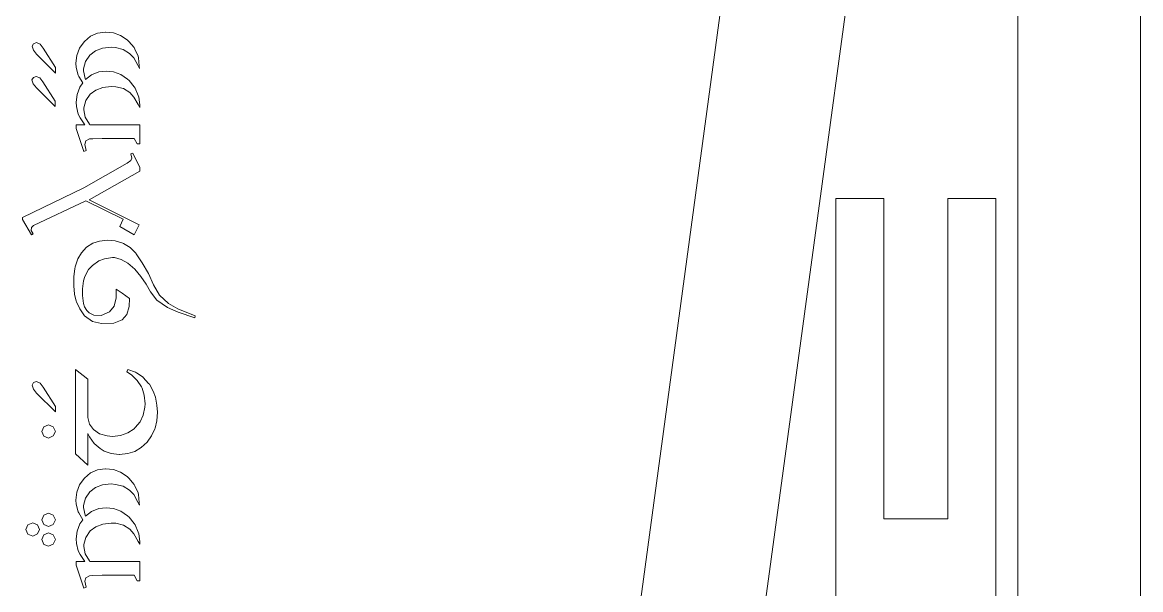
# Model space of a CAD drawing. Header units: inches. Extents: x 0.3 to 23.5, y 0.3 to 34.7.
# Drawn here: x 5.09 to 10.33, y 20.41 to 23.07 of the extents above; entities that cross this region are included whole.
import ezdxf

# ---------------------------------------------------------------- set-up
doc = ezdxf.new("R2010")
doc.units = ezdxf.units.IN
doc.header["$MEASUREMENT"] = 0
doc.layers.add('cut', color=6, linetype='Continuous', lineweight=0)
doc.layers.add('etch', color=1, linetype='Continuous', lineweight=0)

msp = doc.modelspace()

# ---------------------------------------------------------------- linework, layer by layer
at = {"layer": 'cut', "color": 6, "lineweight": 9, "true_color": 0xff00ff}
for points in [[(10.3321, 0.2941), (10.3321, 0.2941), (10.3321, 32.4849), (10.3321, 32.4849)], [(9.3931, 30.719), (9.3931, 30.719), (5.8038, 4.2305), (5.8038, 4.2305)], [(6.4233, 4.5391), (6.4233, 4.5391), (9.7566, 29.0551), (9.7566, 29.0551)], [(9.7566, 29.0551), (9.7566, 29.0551), (9.7566, 1.6539), (9.7566, 1.6539)], [(9.1291, 22.2416), (9.1291, 22.2416), (8.9041, 22.2416), (8.9041, 22.2416)], [(8.9041, 22.2416), (8.9041, 22.2416), (8.9041, 17.7416), (8.9041, 17.7416)], [(9.1291, 20.7416), (9.1291, 20.7416), (9.1291, 22.2416), (9.1291, 22.2416)], [(9.6541, 22.2416), (9.6541, 22.2416), (9.4291, 22.2416), (9.4291, 22.2416)], [(9.4291, 22.2416), (9.4291, 22.2416), (9.4291, 20.7416), (9.4291, 20.7416)], [(9.6541, 22.2416), (9.6541, 22.2416), (9.6541, 17.7416), (9.6541, 17.7416)], [(9.4291, 20.7416), (9.4291, 20.7416), (9.1291, 20.7416), (9.1291, 20.7416)]]:
    msp.add_open_spline(points, degree=3, dxfattribs=at)
at = {"layer": 'cut', "color": 1, "lineweight": 9, "true_color": 0xff0000}
for points in [[(5.4123, 23.0016), (5.4123, 23.0016), (5.3842, 22.9771), (5.3842, 22.9771)], [(5.4443, 23.0166), (5.4443, 23.0166), (5.4123, 23.0016), (5.4123, 23.0016)], [(5.481, 23.0213), (5.481, 23.0213), (5.4443, 23.0166), (5.4443, 23.0166)], [(5.4828, 23.0213), (5.4828, 23.0213), (5.481, 23.0213), (5.481, 23.0213)], [(5.5195, 23.0175), (5.5195, 23.0175), (5.4828, 23.0213), (5.4828, 23.0213)], [(5.5524, 23.0053), (5.5524, 23.0053), (5.5195, 23.0175), (5.5195, 23.0175)], [(5.5834, 22.9846), (5.5834, 22.9846), (5.5524, 23.0053), (5.5524, 23.0053)], [(5.1389, 22.9555), (5.1389, 22.9555), (5.1454, 22.9658), (5.1454, 22.9658)], [(5.1445, 22.9358), (5.1445, 22.9358), (5.1389, 22.9555), (5.1389, 22.9555)], [(5.1454, 22.9658), (5.1454, 22.9658), (5.1586, 22.9715), (5.1586, 22.9715)], [(5.1586, 22.9715), (5.1586, 22.9715), (5.1755, 22.964), (5.1755, 22.964)], [(5.1755, 22.964), (5.1755, 22.964), (5.1896, 22.9461), (5.1896, 22.9461)], [(5.3823, 22.9752), (5.3823, 22.9752), (5.3607, 22.9452), (5.3607, 22.9452)], [(5.3842, 22.9771), (5.3842, 22.9771), (5.3823, 22.9752), (5.3823, 22.9752)], [(5.4687, 22.9452), (5.4687, 22.9452), (5.5082, 22.9499), (5.5082, 22.9499)], [(5.5082, 22.9499), (5.5082, 22.9499), (5.5298, 22.948), (5.5298, 22.948)], [(5.5298, 22.948), (5.5298, 22.948), (5.5655, 22.9395), (5.5655, 22.9395)], [(5.5918, 22.9771), (5.5918, 22.9771), (5.5834, 22.9846), (5.5834, 22.9846)], [(5.6163, 22.948), (5.6163, 22.948), (5.5918, 22.9771), (5.5918, 22.9771)], [(5.62, 22.9414), (5.62, 22.9414), (5.6163, 22.948), (5.6163, 22.948)], [(5.1595, 22.917), (5.1595, 22.917), (5.1445, 22.9358), (5.1445, 22.9358)], [(5.2479, 22.8286), (5.2479, 22.8286), (5.1595, 22.917), (5.1595, 22.917)], [(5.1896, 22.9461), (5.1896, 22.9461), (5.2479, 22.8549), (5.2479, 22.8549)], [(5.3484, 22.9113), (5.3484, 22.9113), (5.3437, 22.8747), (5.3437, 22.8747)], [(5.3607, 22.9452), (5.3607, 22.9452), (5.3484, 22.9113), (5.3484, 22.9113)], [(5.3879, 22.8831), (5.3879, 22.8831), (5.4095, 22.9132), (5.4095, 22.9132)], [(5.4095, 22.9132), (5.4095, 22.9132), (5.4349, 22.9329), (5.4349, 22.9329)], [(5.4349, 22.9329), (5.4349, 22.9329), (5.4687, 22.9452), (5.4687, 22.9452)], [(5.5655, 22.9395), (5.5655, 22.9395), (5.5947, 22.9207), (5.5947, 22.9207)], [(5.5947, 22.9207), (5.5947, 22.9207), (5.6144, 22.9001), (5.6144, 22.9001)], [(5.6144, 22.9001), (5.6144, 22.9001), (5.6341, 22.8653), (5.6341, 22.8653)], [(5.6351, 22.9076), (5.6351, 22.9076), (5.62, 22.9414), (5.62, 22.9414)], [(5.637, 22.9001), (5.637, 22.9001), (5.6351, 22.9076), (5.6351, 22.9076)], [(5.6407, 22.8634), (5.6407, 22.8634), (5.637, 22.9001), (5.637, 22.9001)], [(5.2479, 22.8549), (5.2479, 22.8549), (5.2479, 22.8286), (5.2479, 22.8286)], [(5.3437, 22.8747), (5.3437, 22.8747), (5.3456, 22.8549), (5.3456, 22.8549)], [(5.3456, 22.8549), (5.3456, 22.8549), (5.3541, 22.8192), (5.3541, 22.8192)], [(5.3785, 22.839), (5.3785, 22.839), (5.3795, 22.8484), (5.3795, 22.8484)], [(5.3795, 22.8484), (5.3795, 22.8484), (5.3879, 22.8831), (5.3879, 22.8831)], [(5.6341, 22.8653), (5.6341, 22.8653), (5.6417, 22.8502), (5.6417, 22.8502)], [(5.6417, 22.8502), (5.6417, 22.8502), (5.6407, 22.8634), (5.6407, 22.8634)], [(5.137, 22.7976), (5.137, 22.7976), (5.1445, 22.808), (5.1445, 22.808)], [(5.1436, 22.7779), (5.1436, 22.7779), (5.137, 22.7976), (5.137, 22.7976)], [(5.1445, 22.808), (5.1445, 22.808), (5.1577, 22.8136), (5.1577, 22.8136)], [(5.1577, 22.8136), (5.1577, 22.8136), (5.1746, 22.807), (5.1746, 22.807)], [(5.1746, 22.807), (5.1746, 22.807), (5.1887, 22.7882), (5.1887, 22.7882)], [(5.3541, 22.8192), (5.3541, 22.8192), (5.3569, 22.8136), (5.3569, 22.8136)], [(5.3569, 22.8136), (5.3569, 22.8136), (5.3757, 22.7826), (5.3757, 22.7826)], [(5.387, 22.8033), (5.387, 22.8033), (5.3785, 22.839), (5.3785, 22.839)], [(5.3888, 22.7986), (5.3888, 22.7986), (5.387, 22.8033), (5.387, 22.8033)], [(5.417, 22.8211), (5.417, 22.8211), (5.3888, 22.7986), (5.3888, 22.7986)], [(5.4509, 22.8343), (5.4509, 22.8343), (5.417, 22.8211), (5.417, 22.8211)], [(5.4847, 22.838), (5.4847, 22.838), (5.4509, 22.8343), (5.4509, 22.8343)], [(5.5204, 22.8343), (5.5204, 22.8343), (5.4847, 22.838), (5.4847, 22.838)], [(5.5543, 22.8221), (5.5543, 22.8221), (5.5204, 22.8343), (5.5204, 22.8343)], [(5.5853, 22.8004), (5.5853, 22.8004), (5.5543, 22.8221), (5.5543, 22.8221)], [(5.5928, 22.7939), (5.5928, 22.7939), (5.5853, 22.8004), (5.5853, 22.8004)], [(5.6172, 22.7647), (5.6172, 22.7647), (5.5928, 22.7939), (5.5928, 22.7939)], [(5.1586, 22.7591), (5.1586, 22.7591), (5.1436, 22.7779), (5.1436, 22.7779)], [(5.2469, 22.6717), (5.2469, 22.6717), (5.1586, 22.7591), (5.1586, 22.7591)], [(5.1887, 22.7882), (5.1887, 22.7882), (5.2469, 22.6971), (5.2469, 22.6971)], [(5.3625, 22.7628), (5.3625, 22.7628), (5.3494, 22.729), (5.3494, 22.729)], [(5.3757, 22.7826), (5.3757, 22.7826), (5.3625, 22.7628), (5.3625, 22.7628)], [(5.4105, 22.73), (5.4105, 22.73), (5.4368, 22.7497), (5.4368, 22.7497)], [(5.4368, 22.7497), (5.4368, 22.7497), (5.4697, 22.7619), (5.4697, 22.7619)], [(5.4697, 22.7619), (5.4697, 22.7619), (5.5091, 22.7666), (5.5091, 22.7666)], [(5.5091, 22.7666), (5.5091, 22.7666), (5.5308, 22.7647), (5.5308, 22.7647)], [(5.5308, 22.7647), (5.5308, 22.7647), (5.5665, 22.7563), (5.5665, 22.7563)], [(5.5665, 22.7563), (5.5665, 22.7563), (5.5956, 22.7375), (5.5956, 22.7375)], [(5.6219, 22.7581), (5.6219, 22.7581), (5.6172, 22.7647), (5.6172, 22.7647)], [(5.636, 22.7234), (5.636, 22.7234), (5.6219, 22.7581), (5.6219, 22.7581)], [(5.2469, 22.6971), (5.2469, 22.6971), (5.2469, 22.6717), (5.2469, 22.6717)], [(5.3494, 22.729), (5.3494, 22.729), (5.3456, 22.6924), (5.3456, 22.6924)], [(5.3456, 22.6924), (5.3456, 22.6924), (5.3466, 22.6717), (5.3466, 22.6717)], [(5.3804, 22.666), (5.3804, 22.666), (5.3898, 22.6999), (5.3898, 22.6999)], [(5.3898, 22.6999), (5.3898, 22.6999), (5.4105, 22.73), (5.4105, 22.73)], [(5.5956, 22.7375), (5.5956, 22.7375), (5.6153, 22.7168), (5.6153, 22.7168)], [(5.6153, 22.7168), (5.6153, 22.7168), (5.6351, 22.6811), (5.6351, 22.6811)], [(5.6379, 22.7168), (5.6379, 22.7168), (5.636, 22.7234), (5.636, 22.7234)], [(5.6426, 22.6801), (5.6426, 22.6801), (5.6379, 22.7168), (5.6379, 22.7168)], [(5.3466, 22.6717), (5.3466, 22.6717), (5.355, 22.6369), (5.355, 22.6369)], [(5.355, 22.6369), (5.355, 22.6369), (5.3644, 22.6191), (5.3644, 22.6191)], [(5.3804, 22.6566), (5.3804, 22.6566), (5.3804, 22.666), (5.3804, 22.666)], [(5.387, 22.6228), (5.387, 22.6228), (5.3804, 22.6566), (5.3804, 22.6566)], [(5.6351, 22.6811), (5.6351, 22.6811), (5.6426, 22.6679), (5.6426, 22.6679)], [(5.6426, 22.6679), (5.6426, 22.6679), (5.6426, 22.6801), (5.6426, 22.6801)], [(5.3456, 22.5871), (5.3456, 22.5871), (5.3456, 22.5692), (5.3456, 22.5692)], [(5.386, 22.5871), (5.386, 22.5871), (5.3456, 22.5871), (5.3456, 22.5871)], [(5.3644, 22.6191), (5.3644, 22.6191), (5.386, 22.5871), (5.386, 22.5871)], [(5.4067, 22.5899), (5.4067, 22.5899), (5.387, 22.6228), (5.387, 22.6228)], [(5.4086, 22.5871), (5.4086, 22.5871), (5.4067, 22.5899), (5.4067, 22.5899)], [(5.6426, 22.5871), (5.6426, 22.5871), (5.4086, 22.5871), (5.4086, 22.5871)], [(5.6426, 22.4969), (5.6426, 22.4969), (5.6426, 22.5871), (5.6426, 22.5871)], [(5.3456, 22.5692), (5.3456, 22.5692), (5.3804, 22.4621), (5.3804, 22.4621)], [(5.386, 22.4941), (5.386, 22.4941), (5.3907, 22.511), (5.3907, 22.511)], [(5.3917, 22.4668), (5.3917, 22.4668), (5.386, 22.4941), (5.386, 22.4941)], [(5.3907, 22.511), (5.3907, 22.511), (5.4076, 22.5204), (5.4076, 22.5204)], [(5.4076, 22.5204), (5.4076, 22.5204), (5.4236, 22.5213), (5.4236, 22.5213)], [(5.4236, 22.5213), (5.4236, 22.5213), (5.4669, 22.5223), (5.4669, 22.5223)], [(5.4669, 22.5223), (5.4669, 22.5223), (5.6163, 22.5223), (5.6163, 22.5223)], [(5.6163, 22.5223), (5.6163, 22.5223), (5.6304, 22.4969), (5.6304, 22.4969)], [(5.6304, 22.4969), (5.6304, 22.4969), (5.6426, 22.4969), (5.6426, 22.4969)], [(5.3804, 22.4621), (5.3804, 22.4621), (5.3917, 22.4668), (5.3917, 22.4668)], [(5.6106, 22.4537), (5.6106, 22.4537), (5.6012, 22.4508), (5.6012, 22.4508)], [(5.6012, 22.4508), (5.6012, 22.4508), (5.6059, 22.4311), (5.6059, 22.4311)], [(5.6059, 22.4311), (5.6059, 22.4311), (5.6012, 22.4189), (5.6012, 22.4189)], [(5.6426, 22.3869), (5.6426, 22.3869), (5.6106, 22.4537), (5.6106, 22.4537)], [(5.6012, 22.4189), (5.6012, 22.4189), (5.5843, 22.4067), (5.5843, 22.4067)], [(5.6426, 22.37), (5.6426, 22.37), (5.6426, 22.3869), (5.6426, 22.3869)]]:
    msp.add_open_spline(points, degree=3, dxfattribs=at)
at = {"layer": 'etch', "color": 1, "lineweight": 9, "true_color": 0xff0000}
for points in [[(5.5843, 22.4067), (5.5843, 22.4067), (5.3813, 22.292), (5.3813, 22.292)], [(5.4058, 22.2347), (5.4058, 22.2347), (5.6426, 22.37), (5.6426, 22.37)], [(5.3813, 22.292), (5.3813, 22.292), (5.0928, 22.1529), (5.0928, 22.1529)], [(5.1445, 22.1153), (5.1445, 22.1153), (5.3898, 22.2309), (5.3898, 22.2309)], [(5.3898, 22.2309), (5.3898, 22.2309), (5.5646, 22.1454), (5.5646, 22.1454)], [(5.6398, 22.1181), (5.6398, 22.1181), (5.4058, 22.2347), (5.4058, 22.2347)], [(5.0928, 22.1529), (5.0928, 22.1529), (5.0928, 22.1426), (5.0928, 22.1426)], [(5.0928, 22.1426), (5.0928, 22.1426), (5.1351, 22.0712), (5.1351, 22.0712)], [(5.136, 22.1059), (5.136, 22.1059), (5.1445, 22.1153), (5.1445, 22.1153)], [(5.5646, 22.1454), (5.5646, 22.1454), (5.5496, 22.1106), (5.5496, 22.1106)], [(5.5496, 22.1106), (5.5496, 22.1106), (5.6172, 22.0721), (5.6172, 22.0721)], [(5.6172, 22.0721), (5.6172, 22.0721), (5.6398, 22.1181), (5.6398, 22.1181)], [(5.1342, 22.0918), (5.1342, 22.0918), (5.136, 22.1059), (5.136, 22.1059)], [(5.1436, 22.0768), (5.1436, 22.0768), (5.1342, 22.0918), (5.1342, 22.0918)], [(5.1351, 22.0712), (5.1351, 22.0712), (5.1436, 22.0768), (5.1436, 22.0768)], [(5.3935, 22.0138), (5.3935, 22.0138), (5.3701, 21.9875), (5.3701, 21.9875)], [(5.4236, 22.0317), (5.4236, 22.0317), (5.3935, 22.0138), (5.3935, 22.0138)], [(5.4546, 22.042), (5.4546, 22.042), (5.4236, 22.0317), (5.4236, 22.0317)], [(5.4903, 22.0467), (5.4903, 22.0467), (5.4546, 22.042), (5.4546, 22.042)], [(5.527, 22.043), (5.527, 22.043), (5.4903, 22.0467), (5.4903, 22.0467)], [(5.5637, 22.0326), (5.5637, 22.0326), (5.527, 22.043), (5.527, 22.043)], [(5.5665, 22.0307), (5.5665, 22.0307), (5.5637, 22.0326), (5.5637, 22.0326)], [(5.5984, 22.0119), (5.5984, 22.0119), (5.5665, 22.0307), (5.5665, 22.0307)], [(5.6238, 21.9856), (5.6238, 21.9856), (5.5984, 22.0119), (5.5984, 22.0119)], [(5.3522, 21.9584), (5.3522, 21.9584), (5.3409, 21.9217), (5.3409, 21.9217)], [(5.3701, 21.9875), (5.3701, 21.9875), (5.3522, 21.9584), (5.3522, 21.9584)], [(5.4518, 21.949), (5.4518, 21.949), (5.4772, 21.9593), (5.4772, 21.9593)], [(5.4772, 21.9593), (5.4772, 21.9593), (5.5157, 21.965), (5.5157, 21.965)], [(5.5157, 21.965), (5.5157, 21.965), (5.5251, 21.965), (5.5251, 21.965)], [(5.5251, 21.965), (5.5251, 21.965), (5.5552, 21.9565), (5.5552, 21.9565)], [(5.5552, 21.9565), (5.5552, 21.9565), (5.5871, 21.9386), (5.5871, 21.9386)], [(5.6266, 21.9819), (5.6266, 21.9819), (5.6238, 21.9856), (5.6238, 21.9856)], [(5.6548, 21.9405), (5.6548, 21.9405), (5.6266, 21.9819), (5.6266, 21.9819)], [(5.339, 21.9123), (5.339, 21.9123), (5.3343, 21.8766), (5.3343, 21.8766)], [(5.3409, 21.9217), (5.3409, 21.9217), (5.339, 21.9123), (5.339, 21.9123)], [(5.386, 21.8766), (5.386, 21.8766), (5.4029, 21.9086), (5.4029, 21.9086)], [(5.4029, 21.9086), (5.4029, 21.9086), (5.4208, 21.9283), (5.4208, 21.9283)], [(5.4208, 21.9283), (5.4208, 21.9283), (5.4518, 21.949), (5.4518, 21.949)], [(5.5871, 21.9386), (5.5871, 21.9386), (5.62, 21.9104), (5.62, 21.9104)], [(5.62, 21.9104), (5.62, 21.9104), (5.6482, 21.8766), (5.6482, 21.8766)], [(5.683, 21.8898), (5.683, 21.8898), (5.6548, 21.9405), (5.6548, 21.9405)], [(5.3343, 21.8766), (5.3343, 21.8766), (5.3334, 21.8362), (5.3334, 21.8362)], [(5.3748, 21.8193), (5.3748, 21.8193), (5.3795, 21.8559), (5.3795, 21.8559)], [(5.3795, 21.8559), (5.3795, 21.8559), (5.386, 21.8766), (5.386, 21.8766)], [(5.6482, 21.8766), (5.6482, 21.8766), (5.6727, 21.84), (5.6727, 21.84)], [(5.7074, 21.8371), (5.7074, 21.8371), (5.683, 21.8898), (5.683, 21.8898)], [(5.3334, 21.8362), (5.3334, 21.8362), (5.3334, 21.8334), (5.3334, 21.8334)], [(5.3334, 21.8334), (5.3334, 21.8334), (5.3372, 21.7939), (5.3372, 21.7939)], [(5.3738, 21.7873), (5.3738, 21.7873), (5.3748, 21.8193), (5.3748, 21.8193)], [(5.5608, 21.7986), (5.5608, 21.7986), (5.5317, 21.8174), (5.5317, 21.8174)], [(5.5317, 21.8174), (5.5317, 21.8174), (5.5317, 21.777), (5.5317, 21.777)], [(5.5947, 21.7732), (5.5947, 21.7732), (5.5608, 21.7986), (5.5608, 21.7986)], [(5.6727, 21.84), (5.6727, 21.84), (5.6924, 21.8052), (5.6924, 21.8052)], [(5.6924, 21.8052), (5.6924, 21.8052), (5.7234, 21.7648), (5.7234, 21.7648)], [(5.7356, 21.7892), (5.7356, 21.7892), (5.7074, 21.8371), (5.7074, 21.8371)], [(5.3372, 21.7939), (5.3372, 21.7939), (5.3456, 21.7601), (5.3456, 21.7601)], [(5.3456, 21.7601), (5.3456, 21.7601), (5.3466, 21.7573), (5.3466, 21.7573)], [(5.3466, 21.7573), (5.3466, 21.7573), (5.3616, 21.7244), (5.3616, 21.7244)], [(5.3785, 21.7497), (5.3785, 21.7497), (5.3738, 21.7873), (5.3738, 21.7873)], [(5.3842, 21.7347), (5.3842, 21.7347), (5.3785, 21.7497), (5.3785, 21.7497)], [(5.5317, 21.777), (5.5317, 21.777), (5.5232, 21.7375), (5.5232, 21.7375)], [(5.5928, 21.7366), (5.5928, 21.7366), (5.5947, 21.7732), (5.5947, 21.7732)], [(5.7234, 21.7648), (5.7234, 21.7648), (5.7723, 21.7309), (5.7723, 21.7309)], [(5.7779, 21.7507), (5.7779, 21.7507), (5.7356, 21.7892), (5.7356, 21.7892)], [(5.8212, 21.7253), (5.8212, 21.7253), (5.7779, 21.7507), (5.7779, 21.7507)], [(5.3616, 21.7244), (5.3616, 21.7244), (5.3832, 21.6915), (5.3832, 21.6915)], [(5.3832, 21.6915), (5.3832, 21.6915), (5.4217, 21.6661), (5.4217, 21.6661)], [(5.3954, 21.7178), (5.3954, 21.7178), (5.3842, 21.7347), (5.3842, 21.7347)], [(5.4058, 21.7056), (5.4058, 21.7056), (5.3954, 21.7178), (5.3954, 21.7178)], [(5.4283, 21.6952), (5.4283, 21.6952), (5.4058, 21.7056), (5.4058, 21.7056)], [(5.4622, 21.6934), (5.4622, 21.6934), (5.4283, 21.6952), (5.4283, 21.6952)], [(5.5007, 21.7112), (5.5007, 21.7112), (5.4622, 21.6934), (5.4622, 21.6934)], [(5.5232, 21.7375), (5.5232, 21.7375), (5.5007, 21.7112), (5.5007, 21.7112)], [(5.5608, 21.6727), (5.5608, 21.6727), (5.5824, 21.6981), (5.5824, 21.6981)], [(5.5824, 21.6981), (5.5824, 21.6981), (5.5928, 21.7366), (5.5928, 21.7366)], [(5.7723, 21.7309), (5.7723, 21.7309), (5.823, 21.7093), (5.823, 21.7093)], [(5.9029, 21.6915), (5.9029, 21.6915), (5.8212, 21.7253), (5.8212, 21.7253)], [(5.823, 21.7093), (5.823, 21.7093), (5.9001, 21.6821), (5.9001, 21.6821)], [(5.9001, 21.6821), (5.9001, 21.6821), (5.9029, 21.6915), (5.9029, 21.6915)], [(5.4217, 21.6661), (5.4217, 21.6661), (5.464, 21.6567), (5.464, 21.6567)], [(5.464, 21.6567), (5.464, 21.6567), (5.5214, 21.6586), (5.5214, 21.6586)], [(5.5214, 21.6586), (5.5214, 21.6586), (5.5608, 21.6727), (5.5608, 21.6727)], [(5.3419, 21.4415), (5.3419, 21.4415), (5.3419, 21.0458), (5.3419, 21.0458)], [(5.4001, 21.3954), (5.4001, 21.3954), (5.3419, 21.4415), (5.3419, 21.4415)], [(5.5871, 21.4415), (5.5871, 21.4415), (5.5824, 21.4293), (5.5824, 21.4293)], [(5.5824, 21.4293), (5.5824, 21.4293), (5.6041, 21.4152), (5.6041, 21.4152)], [(5.6229, 21.4283), (5.6229, 21.4283), (5.5871, 21.4415), (5.5871, 21.4415)], [(5.1389, 21.3682), (5.1389, 21.3682), (5.1454, 21.3795), (5.1454, 21.3795)], [(5.1454, 21.3795), (5.1454, 21.3795), (5.1586, 21.3842), (5.1586, 21.3842)], [(5.1586, 21.3842), (5.1586, 21.3842), (5.1755, 21.3776), (5.1755, 21.3776)], [(5.1755, 21.3776), (5.1755, 21.3776), (5.1896, 21.3588), (5.1896, 21.3588)], [(5.4001, 21.2159), (5.4001, 21.2159), (5.4001, 21.3954), (5.4001, 21.3954)], [(5.6041, 21.4152), (5.6041, 21.4152), (5.6304, 21.3898), (5.6304, 21.3898)], [(5.6276, 21.4255), (5.6276, 21.4255), (5.6229, 21.4283), (5.6229, 21.4283)], [(5.6586, 21.4048), (5.6586, 21.4048), (5.6276, 21.4255), (5.6276, 21.4255)], [(5.6304, 21.3898), (5.6304, 21.3898), (5.6511, 21.3597), (5.6511, 21.3597)], [(5.6595, 21.4039), (5.6595, 21.4039), (5.6586, 21.4048), (5.6586, 21.4048)], [(5.6839, 21.3757), (5.6839, 21.3757), (5.6595, 21.4039), (5.6595, 21.4039)], [(5.1445, 21.3484), (5.1445, 21.3484), (5.1389, 21.3682), (5.1389, 21.3682)], [(5.1595, 21.3297), (5.1595, 21.3297), (5.1445, 21.3484), (5.1445, 21.3484)], [(5.2479, 21.2423), (5.2479, 21.2423), (5.1595, 21.3297), (5.1595, 21.3297)], [(5.1896, 21.3588), (5.1896, 21.3588), (5.2479, 21.2676), (5.2479, 21.2676)], [(5.6511, 21.3597), (5.6511, 21.3597), (5.6539, 21.3541), (5.6539, 21.3541)], [(5.6539, 21.3541), (5.6539, 21.3541), (5.6642, 21.3203), (5.6642, 21.3203)], [(5.6877, 21.3719), (5.6877, 21.3719), (5.6839, 21.3757), (5.6839, 21.3757)], [(5.7056, 21.34), (5.7056, 21.34), (5.6877, 21.3719), (5.6877, 21.3719)], [(5.7159, 21.3109), (5.7159, 21.3109), (5.7056, 21.34), (5.7056, 21.34)], [(5.6642, 21.3203), (5.6642, 21.3203), (5.668, 21.2808), (5.668, 21.2808)], [(5.668, 21.2808), (5.668, 21.2808), (5.667, 21.2639), (5.667, 21.2639)], [(5.7234, 21.2742), (5.7234, 21.2742), (5.7159, 21.3109), (5.7159, 21.3109)], [(5.7253, 21.2404), (5.7253, 21.2404), (5.7234, 21.2742), (5.7234, 21.2742)], [(5.2479, 21.2676), (5.2479, 21.2676), (5.2479, 21.2423), (5.2479, 21.2423)], [(5.6595, 21.2272), (5.6595, 21.2272), (5.6445, 21.1953), (5.6445, 21.1953)], [(5.667, 21.2639), (5.667, 21.2639), (5.6595, 21.2272), (5.6595, 21.2272)], [(5.7234, 21.2009), (5.7234, 21.2009), (5.7253, 21.2404), (5.7253, 21.2404)], [(5.184, 21.1502), (5.184, 21.1502), (5.1934, 21.1727), (5.1934, 21.1727)], [(5.1934, 21.1727), (5.1934, 21.1727), (5.2159, 21.1821), (5.2159, 21.1821)], [(5.2159, 21.1821), (5.2159, 21.1821), (5.2375, 21.1727), (5.2375, 21.1727)], [(5.2375, 21.1727), (5.2375, 21.1727), (5.2479, 21.1502), (5.2479, 21.1502)], [(5.4076, 21.1849), (5.4076, 21.1849), (5.4001, 21.2159), (5.4001, 21.2159)], [(5.4255, 21.1605), (5.4255, 21.1605), (5.4076, 21.1849), (5.4076, 21.1849)], [(5.6219, 21.1689), (5.6219, 21.1689), (5.6163, 21.1633), (5.6163, 21.1633)], [(5.6445, 21.1953), (5.6445, 21.1953), (5.6219, 21.1689), (5.6219, 21.1689)], [(5.715, 21.1661), (5.715, 21.1661), (5.7234, 21.2009), (5.7234, 21.2009)], [(5.1934, 21.1285), (5.1934, 21.1285), (5.184, 21.1502), (5.184, 21.1502)], [(5.2159, 21.1191), (5.2159, 21.1191), (5.1934, 21.1285), (5.1934, 21.1285)], [(5.2375, 21.1295), (5.2375, 21.1295), (5.2159, 21.1191), (5.2159, 21.1191)], [(5.2479, 21.1502), (5.2479, 21.1502), (5.2375, 21.1295), (5.2375, 21.1295)], [(5.4001, 20.9923), (5.4001, 20.9923), (5.4001, 21.1408), (5.4001, 21.1408)], [(5.4001, 21.1408), (5.4001, 21.1408), (5.4076, 21.1248), (5.4076, 21.1248)], [(5.4076, 21.1248), (5.4076, 21.1248), (5.4293, 21.0947), (5.4293, 21.0947)], [(5.4546, 21.1398), (5.4546, 21.1398), (5.4255, 21.1605), (5.4255, 21.1605)], [(5.4894, 21.1295), (5.4894, 21.1295), (5.4546, 21.1398), (5.4546, 21.1398)], [(5.5148, 21.1276), (5.5148, 21.1276), (5.4894, 21.1295), (5.4894, 21.1295)], [(5.5524, 21.1314), (5.5524, 21.1314), (5.5148, 21.1276), (5.5148, 21.1276)], [(5.5862, 21.1436), (5.5862, 21.1436), (5.5524, 21.1314), (5.5524, 21.1314)], [(5.6163, 21.1633), (5.6163, 21.1633), (5.5862, 21.1436), (5.5862, 21.1436)], [(5.6774, 21.1003), (5.6774, 21.1003), (5.698, 21.1295), (5.698, 21.1295)], [(5.698, 21.1295), (5.698, 21.1295), (5.714, 21.1633), (5.714, 21.1633)], [(5.714, 21.1633), (5.714, 21.1633), (5.715, 21.1661), (5.715, 21.1661)], [(5.4293, 21.0947), (5.4293, 21.0947), (5.4575, 21.0703), (5.4575, 21.0703)], [(5.4575, 21.0703), (5.4575, 21.0703), (5.4753, 21.059), (5.4753, 21.059)], [(5.62, 21.0571), (5.62, 21.0571), (5.6501, 21.075), (5.6501, 21.075)], [(5.6501, 21.075), (5.6501, 21.075), (5.6774, 21.1003), (5.6774, 21.1003)], [(5.3419, 21.0458), (5.3419, 21.0458), (5.4001, 20.9923), (5.4001, 20.9923)], [(5.4753, 21.059), (5.4753, 21.059), (5.5091, 21.0468), (5.5091, 21.0468)], [(5.5091, 21.0468), (5.5091, 21.0468), (5.5467, 21.0421), (5.5467, 21.0421)], [(5.5467, 21.0421), (5.5467, 21.0421), (5.5486, 21.0421), (5.5486, 21.0421)], [(5.5486, 21.0421), (5.5486, 21.0421), (5.5862, 21.0468), (5.5862, 21.0468)], [(5.5862, 21.0468), (5.5862, 21.0468), (5.62, 21.0571), (5.62, 21.0571)], [(5.4443, 20.9716), (5.4443, 20.9716), (5.4123, 20.9566), (5.4123, 20.9566)], [(5.481, 20.9763), (5.481, 20.9763), (5.4443, 20.9716), (5.4443, 20.9716)], [(5.4828, 20.9763), (5.4828, 20.9763), (5.481, 20.9763), (5.481, 20.9763)], [(5.5195, 20.9725), (5.5195, 20.9725), (5.4828, 20.9763), (5.4828, 20.9763)], [(5.5524, 20.9603), (5.5524, 20.9603), (5.5195, 20.9725), (5.5195, 20.9725)], [(5.5834, 20.9396), (5.5834, 20.9396), (5.5524, 20.9603), (5.5524, 20.9603)], [(5.3823, 20.9302), (5.3823, 20.9302), (5.3607, 20.9002), (5.3607, 20.9002)], [(5.3842, 20.9321), (5.3842, 20.9321), (5.3823, 20.9302), (5.3823, 20.9302)], [(5.4123, 20.9566), (5.4123, 20.9566), (5.3842, 20.9321), (5.3842, 20.9321)], [(5.4687, 20.9002), (5.4687, 20.9002), (5.5082, 20.9049), (5.5082, 20.9049)], [(5.5082, 20.9049), (5.5082, 20.9049), (5.5298, 20.903), (5.5298, 20.903)], [(5.5918, 20.9321), (5.5918, 20.9321), (5.5834, 20.9396), (5.5834, 20.9396)], [(5.6163, 20.903), (5.6163, 20.903), (5.5918, 20.9321), (5.5918, 20.9321)], [(5.3484, 20.8663), (5.3484, 20.8663), (5.3437, 20.8297), (5.3437, 20.8297)], [(5.3607, 20.9002), (5.3607, 20.9002), (5.3484, 20.8663), (5.3484, 20.8663)], [(5.3879, 20.8381), (5.3879, 20.8381), (5.4095, 20.8682), (5.4095, 20.8682)], [(5.4095, 20.8682), (5.4095, 20.8682), (5.4349, 20.8879), (5.4349, 20.8879)], [(5.4349, 20.8879), (5.4349, 20.8879), (5.4687, 20.9002), (5.4687, 20.9002)], [(5.5298, 20.903), (5.5298, 20.903), (5.5655, 20.8945), (5.5655, 20.8945)], [(5.5655, 20.8945), (5.5655, 20.8945), (5.5947, 20.8757), (5.5947, 20.8757)], [(5.5947, 20.8757), (5.5947, 20.8757), (5.6144, 20.8551), (5.6144, 20.8551)], [(5.6144, 20.8551), (5.6144, 20.8551), (5.6341, 20.8203), (5.6341, 20.8203)], [(5.62, 20.8964), (5.62, 20.8964), (5.6163, 20.903), (5.6163, 20.903)], [(5.6351, 20.8626), (5.6351, 20.8626), (5.62, 20.8964), (5.62, 20.8964)], [(5.637, 20.8551), (5.637, 20.8551), (5.6351, 20.8626), (5.6351, 20.8626)], [(5.6407, 20.8184), (5.6407, 20.8184), (5.637, 20.8551), (5.637, 20.8551)], [(5.3437, 20.8297), (5.3437, 20.8297), (5.3456, 20.8099), (5.3456, 20.8099)], [(5.3456, 20.8099), (5.3456, 20.8099), (5.3541, 20.7742), (5.3541, 20.7742)], [(5.3785, 20.794), (5.3785, 20.794), (5.3795, 20.8034), (5.3795, 20.8034)], [(5.3795, 20.8034), (5.3795, 20.8034), (5.3879, 20.8381), (5.3879, 20.8381)], [(5.6341, 20.8203), (5.6341, 20.8203), (5.6417, 20.8052), (5.6417, 20.8052)], [(5.6417, 20.8052), (5.6417, 20.8052), (5.6407, 20.8184), (5.6407, 20.8184)], [(5.1934, 20.7592), (5.1934, 20.7592), (5.184, 20.7366), (5.184, 20.7366)], [(5.2159, 20.7686), (5.2159, 20.7686), (5.1934, 20.7592), (5.1934, 20.7592)], [(5.2375, 20.7592), (5.2375, 20.7592), (5.2159, 20.7686), (5.2159, 20.7686)], [(5.2479, 20.7366), (5.2479, 20.7366), (5.2375, 20.7592), (5.2375, 20.7592)], [(5.3541, 20.7742), (5.3541, 20.7742), (5.3569, 20.7695), (5.3569, 20.7695)], [(5.3569, 20.7695), (5.3569, 20.7695), (5.3757, 20.7376), (5.3757, 20.7376)], [(5.387, 20.7583), (5.387, 20.7583), (5.3785, 20.794), (5.3785, 20.794)], [(5.3888, 20.7536), (5.3888, 20.7536), (5.387, 20.7583), (5.387, 20.7583)], [(5.417, 20.7761), (5.417, 20.7761), (5.3888, 20.7536), (5.3888, 20.7536)], [(5.4509, 20.7893), (5.4509, 20.7893), (5.417, 20.7761), (5.417, 20.7761)], [(5.4847, 20.793), (5.4847, 20.793), (5.4509, 20.7893), (5.4509, 20.7893)], [(5.5204, 20.7893), (5.5204, 20.7893), (5.4847, 20.793), (5.4847, 20.793)], [(5.5543, 20.777), (5.5543, 20.777), (5.5204, 20.7893), (5.5204, 20.7893)], [(5.5853, 20.7554), (5.5853, 20.7554), (5.5543, 20.777), (5.5543, 20.777)], [(5.5928, 20.7489), (5.5928, 20.7489), (5.5853, 20.7554), (5.5853, 20.7554)], [(5.6172, 20.7197), (5.6172, 20.7197), (5.5928, 20.7489), (5.5928, 20.7489)], [(5.1191, 20.7141), (5.1191, 20.7141), (5.1097, 20.6915), (5.1097, 20.6915)], [(5.1417, 20.7235), (5.1417, 20.7235), (5.1191, 20.7141), (5.1191, 20.7141)], [(5.1633, 20.7141), (5.1633, 20.7141), (5.1417, 20.7235), (5.1417, 20.7235)], [(5.1727, 20.6915), (5.1727, 20.6915), (5.1633, 20.7141), (5.1633, 20.7141)], [(5.184, 20.7366), (5.184, 20.7366), (5.1934, 20.715), (5.1934, 20.715)], [(5.1934, 20.715), (5.1934, 20.715), (5.2159, 20.7056), (5.2159, 20.7056)], [(5.2159, 20.7056), (5.2159, 20.7056), (5.2375, 20.715), (5.2375, 20.715)], [(5.2375, 20.715), (5.2375, 20.715), (5.2479, 20.7366), (5.2479, 20.7366)], [(5.3625, 20.7178), (5.3625, 20.7178), (5.3494, 20.684), (5.3494, 20.684)], [(5.3757, 20.7376), (5.3757, 20.7376), (5.3625, 20.7178), (5.3625, 20.7178)], [(5.4105, 20.685), (5.4105, 20.685), (5.4368, 20.7047), (5.4368, 20.7047)], [(5.4368, 20.7047), (5.4368, 20.7047), (5.4697, 20.7169), (5.4697, 20.7169)], [(5.4697, 20.7169), (5.4697, 20.7169), (5.5091, 20.7216), (5.5091, 20.7216)], [(5.5091, 20.7216), (5.5091, 20.7216), (5.5308, 20.7207), (5.5308, 20.7207)], [(5.5308, 20.7207), (5.5308, 20.7207), (5.5665, 20.7113), (5.5665, 20.7113)], [(5.5665, 20.7113), (5.5665, 20.7113), (5.5956, 20.6925), (5.5956, 20.6925)], [(5.6219, 20.7131), (5.6219, 20.7131), (5.6172, 20.7197), (5.6172, 20.7197)], [(5.636, 20.6784), (5.636, 20.6784), (5.6219, 20.7131), (5.6219, 20.7131)], [(5.1097, 20.6915), (5.1097, 20.6915), (5.1191, 20.6699), (5.1191, 20.6699)], [(5.1191, 20.6699), (5.1191, 20.6699), (5.1417, 20.6605), (5.1417, 20.6605)], [(5.1417, 20.6605), (5.1417, 20.6605), (5.1633, 20.6709), (5.1633, 20.6709)], [(5.1633, 20.6709), (5.1633, 20.6709), (5.1727, 20.6915), (5.1727, 20.6915)], [(5.1934, 20.6671), (5.1934, 20.6671), (5.184, 20.6445), (5.184, 20.6445)], [(5.184, 20.6445), (5.184, 20.6445), (5.1934, 20.622), (5.1934, 20.622)], [(5.2159, 20.6765), (5.2159, 20.6765), (5.1934, 20.6671), (5.1934, 20.6671)], [(5.2375, 20.6671), (5.2375, 20.6671), (5.2159, 20.6765), (5.2159, 20.6765)], [(5.2479, 20.6445), (5.2479, 20.6445), (5.2375, 20.6671), (5.2375, 20.6671)], [(5.2375, 20.6229), (5.2375, 20.6229), (5.2479, 20.6445), (5.2479, 20.6445)], [(5.3494, 20.684), (5.3494, 20.684), (5.3456, 20.6474), (5.3456, 20.6474)], [(5.3456, 20.6474), (5.3456, 20.6474), (5.3466, 20.6267), (5.3466, 20.6267)], [(5.3804, 20.621), (5.3804, 20.621), (5.3898, 20.6549), (5.3898, 20.6549)], [(5.3898, 20.6549), (5.3898, 20.6549), (5.4105, 20.685), (5.4105, 20.685)], [(5.5956, 20.6925), (5.5956, 20.6925), (5.6153, 20.6718), (5.6153, 20.6718)], [(5.6153, 20.6718), (5.6153, 20.6718), (5.6351, 20.6361), (5.6351, 20.6361)], [(5.6379, 20.6718), (5.6379, 20.6718), (5.636, 20.6784), (5.636, 20.6784)], [(5.6426, 20.6351), (5.6426, 20.6351), (5.6379, 20.6718), (5.6379, 20.6718)], [(5.1934, 20.622), (5.1934, 20.622), (5.2159, 20.6135), (5.2159, 20.6135)], [(5.2159, 20.6135), (5.2159, 20.6135), (5.2375, 20.6229), (5.2375, 20.6229)], [(5.3466, 20.6267), (5.3466, 20.6267), (5.355, 20.5919), (5.355, 20.5919)], [(5.355, 20.5919), (5.355, 20.5919), (5.3644, 20.5741), (5.3644, 20.5741)], [(5.3804, 20.6116), (5.3804, 20.6116), (5.3804, 20.621), (5.3804, 20.621)], [(5.387, 20.5778), (5.387, 20.5778), (5.3804, 20.6116), (5.3804, 20.6116)], [(5.6351, 20.6361), (5.6351, 20.6361), (5.6426, 20.6229), (5.6426, 20.6229)], [(5.6426, 20.6229), (5.6426, 20.6229), (5.6426, 20.6351), (5.6426, 20.6351)], [(5.3456, 20.5421), (5.3456, 20.5421), (5.3456, 20.5242), (5.3456, 20.5242)], [(5.386, 20.5421), (5.386, 20.5421), (5.3456, 20.5421), (5.3456, 20.5421)], [(5.3644, 20.5741), (5.3644, 20.5741), (5.386, 20.5421), (5.386, 20.5421)], [(5.4067, 20.5449), (5.4067, 20.5449), (5.387, 20.5778), (5.387, 20.5778)], [(5.4086, 20.5421), (5.4086, 20.5421), (5.4067, 20.5449), (5.4067, 20.5449)], [(5.6426, 20.5421), (5.6426, 20.5421), (5.4086, 20.5421), (5.4086, 20.5421)], [(5.6426, 20.4519), (5.6426, 20.4519), (5.6426, 20.5421), (5.6426, 20.5421)], [(5.3456, 20.5242), (5.3456, 20.5242), (5.3804, 20.4171), (5.3804, 20.4171)], [(5.386, 20.4491), (5.386, 20.4491), (5.3907, 20.466), (5.3907, 20.466)], [(5.3917, 20.4218), (5.3917, 20.4218), (5.386, 20.4491), (5.386, 20.4491)], [(5.3907, 20.466), (5.3907, 20.466), (5.4076, 20.4754), (5.4076, 20.4754)], [(5.4076, 20.4754), (5.4076, 20.4754), (5.4236, 20.4763), (5.4236, 20.4763)], [(5.4236, 20.4763), (5.4236, 20.4763), (5.4669, 20.4773), (5.4669, 20.4773)], [(5.4669, 20.4773), (5.4669, 20.4773), (5.6163, 20.4773), (5.6163, 20.4773)], [(5.6163, 20.4773), (5.6163, 20.4773), (5.6304, 20.4519), (5.6304, 20.4519)], [(5.6304, 20.4519), (5.6304, 20.4519), (5.6426, 20.4519), (5.6426, 20.4519)], [(5.3804, 20.4171), (5.3804, 20.4171), (5.3917, 20.4218), (5.3917, 20.4218)]]:
    msp.add_open_spline(points, degree=3, dxfattribs=at)

doc.saveas('drawing.dxf')
